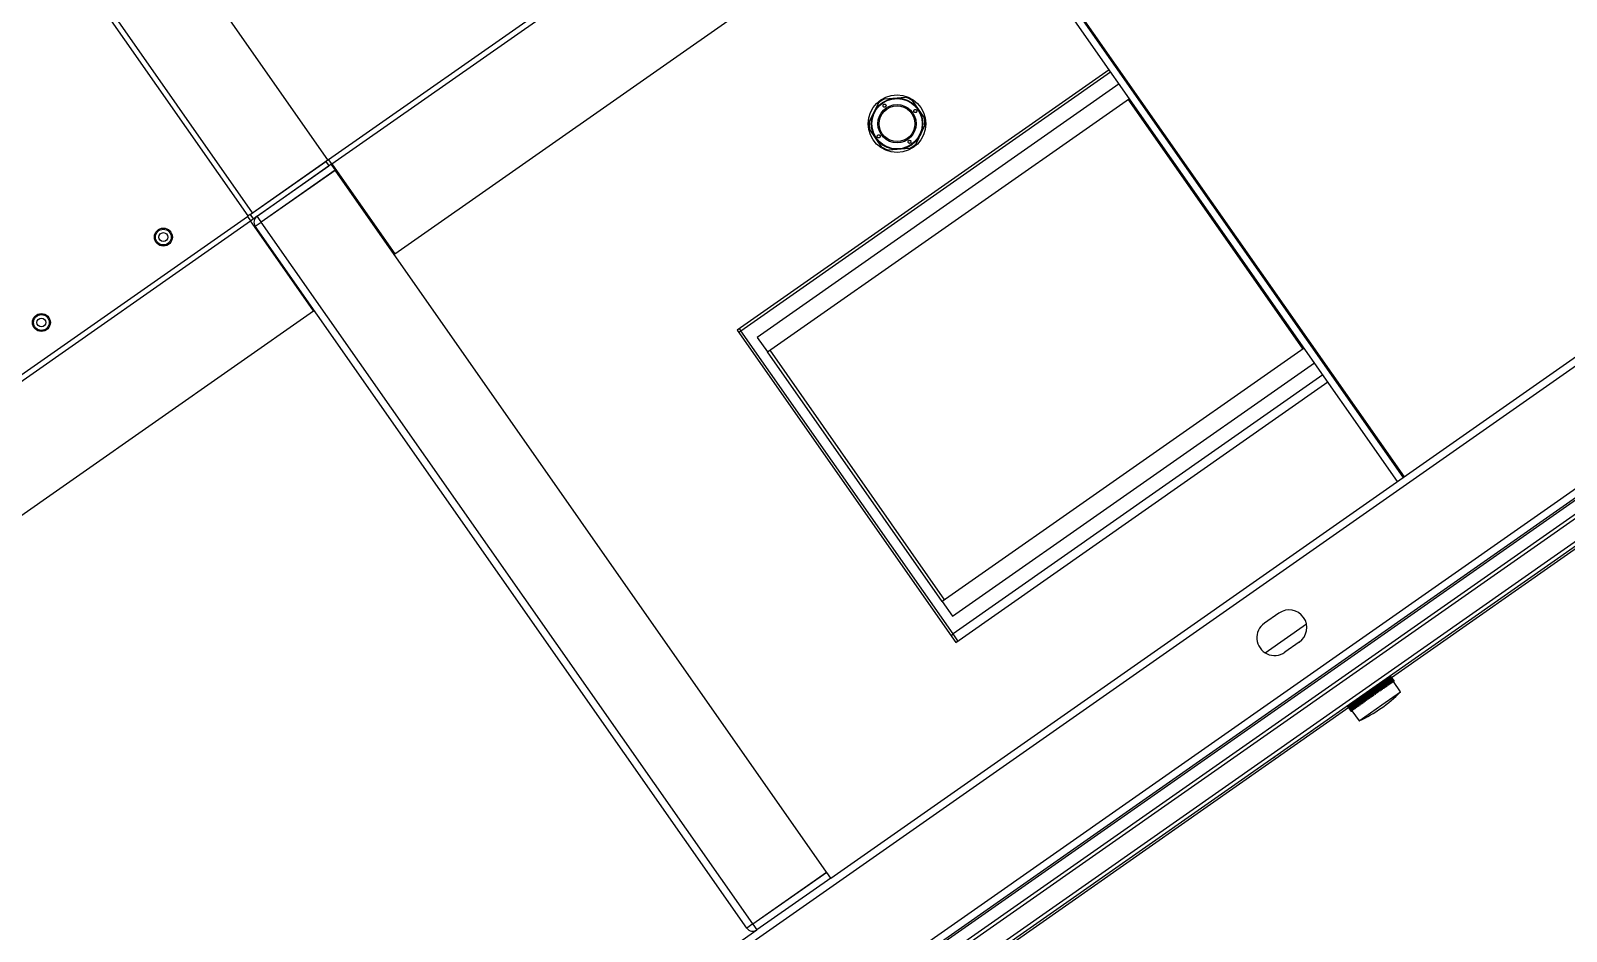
# Model space of a CAD drawing. Header units: millimetres. Extents: x 152904052 to 153933663, y 538271515 to 539240469.
# Drawn here: x 153353974 to 153354841, y 538947011 to 538947519 of the extents above; entities that cross this region are included whole.
import ezdxf

# ---------------------------------------------------------------- set-up
doc = ezdxf.new("R2010")
doc.units = ezdxf.units.MM
doc.layers.add('POWR', color=5, linetype='Continuous')

msp = doc.modelspace()

# ---------------------------------------------------------------- linework, layer by layer
at = {"layer": 'POWR', "color": 7}
for p, q in [((153354142.52, 538947446.5), (153354987.07, 538948037.86)), ((153354144.3, 538947443.96), (153354988.84, 538948035.32)), ((153354179.8, 538947393.26), (153355024.35, 538947984.61)), ((153354142.11, 538947446.22), (153353955.35, 538947712.93)), ((153354097.06, 538947414.67), (153353910.34, 538947681.32)), ((153354099.6, 538947416.45), (153353912.84, 538947683.16)), ((153353507.84, 538946393.29), (153355303.42, 538947650.57)), ((153354425.8, 538947041.06), (153355271.58, 538947633.28)), ((153354748.75, 538947267.2), (153354502.34, 538947619.1)), ((153354502.75, 538947619.39), (153354749.16, 538947267.48)), ((153354745.48, 538947264.9), (153354499.07, 538947616.81)), ((153353557.62, 538946358.81), (153355318.79, 538947592)), ((153354449.56, 538946969.13), (153355341.21, 538947593.61)), ((153354450.71, 538946967.49), (153355342.36, 538947591.98)), ((153353559.97, 538946355.45), (153355321.15, 538947588.64)), ((153355350.83, 538947584.6), (153354454.75, 538946957.01)), ((153355317.74, 538947584.79), (153354467.87, 538946989.7)), ((153355350.32, 538947581.68), (153354457.67, 538946956.5)), ((153355259.03, 538947516.08), (153354742.13, 538947154.15)), ((153354582.87, 538947497.13), (153354373.04, 538947350.21)), ((153354374.99, 538947349.87), (153354583.67, 538947495.98)), ((153354588.49, 538947489.1), (153354384.31, 538947346.14)), ((153354390.05, 538947337.95), (153354594.22, 538947480.91)), ((153354456.03, 538947480.62), (153354467.95, 538947481.58)), ((153354471.69, 538947479.81), (153354478.48, 538947469.96)), ((153354692.18, 538947339.53), (153354593.53, 538947480.42)), ((153354447.49, 538947467.47), (153354452.62, 538947478.27)), ((153354454.61, 538947453.5), (153354447.82, 538947463.34)), ((153354478.81, 538947465.83), (153354473.68, 538947455.03)), ((153354470.27, 538947452.68), (153354458.35, 538947451.72)), ((153354098.29, 538947415.53), (153354140.88, 538947445.36)), ((153354099.6, 538947416.45), (153354142.11, 538947446.22)), ((153354140.88, 538947445.36), (153354142.6, 538947442.9)), ((153354142.11, 538947446.22), (153354142.52, 538947446.5)), ((153354144.3, 538947443.96), (153354142.52, 538947446.5)), ((153354143.83, 538947443.76), (153354144.24, 538947444.04)), ((153354144.3, 538947443.96), (153354179.8, 538947393.26)), ((153354100.01, 538947413.07), (153354142.6, 538947442.9)), ((153354102.14, 538947414.56), (153354143.83, 538947443.76)), ((153354104.43, 538947411.29), (153354146.13, 538947440.48)), ((153354146.18, 538947440.4), (153354104.49, 538947411.2)), ((153354143.83, 538947443.76), (153354146.13, 538947440.48)), ((153354423.45, 538947044.42), (153354146.18, 538947440.4)), ((153354121.85, 538947423.36), (153354121.8, 538947423.45)), ((153354121.96, 538947423.56), (153354122.02, 538947423.48)), ((153354123.6, 538947424.71), (153354123.66, 538947424.63)), ((153354125.29, 538947425.77), (153354125.24, 538947425.86)), ((153354125.4, 538947425.97), (153354125.46, 538947425.89)), ((153353252.1, 538946823.02), (153354096.65, 538947414.38)), ((153353253.88, 538946820.49), (153354098.43, 538947411.84)), ((153354096.65, 538947414.38), (153354097.06, 538947414.67)), ((153354096.65, 538947414.38), (153354098.43, 538947411.84)), ((153354098.29, 538947415.53), (153354097.06, 538947414.67)), ((153354098.29, 538947415.53), (153354100.01, 538947413.07)), ((153354098.37, 538947411.92), (153354100.01, 538947413.07)), ((153354133.93, 538947361.14), (153354098.43, 538947411.84)), ((153354101.13, 538947408.85), (153354104.49, 538947411.2)), ((153354104.43, 538947411.29), (153354102.14, 538947414.56)), ((153354381.76, 538947015.23), (153354104.49, 538947411.2)), ((153354378.4, 538947012.87), (153354101.13, 538947408.85)), ((153353289.38, 538946769.78), (153354133.93, 538947361.14)), ((153354373.04, 538947350.21), (153354496.36, 538947174.09)), ((153354373.84, 538947349.06), (153354374.99, 538947349.87)), ((153354374.19, 538947351.01), (153354374.99, 538947349.87)), ((153354494.75, 538947178.83), (153354374.99, 538947349.87)), ((153354384.31, 538947346.14), (153354390.05, 538947337.95)), ((153354692.88, 538947340.02), (153354488.71, 538947197.05)), ((153354488.71, 538947197.05), (153354390.05, 538947337.95)), ((153354391.36, 538947338.87), (153354490.02, 538947197.97)), ((153354494.44, 538947188.86), (153354698.61, 538947331.83)), ((153354703.43, 538947324.94), (153354494.75, 538947178.83)), ((153354496.36, 538947174.09), (153354706.19, 538947321.01)), ((153354819.66, 538947209.9), (153354819.6, 538947209.98)), ((153354824.27, 538947213.13), (153354824.21, 538947213.21)), ((153354825.75, 538947214.16), (153354825.69, 538947214.24)), ((153354826.8, 538947214.9), (153354826.74, 538947214.98)), ((153354828.82, 538947216.31), (153354828.76, 538947216.4)), ((153354809.11, 538947202.51), (153354809.05, 538947202.59)), ((153354811.95, 538947204.5), (153354811.89, 538947204.58)), ((153354488.71, 538947197.05), (153354494.44, 538947188.86)), ((153354799.77, 538947195.97), (153354799.72, 538947196.06)), ((153354801.89, 538947197.45), (153354801.83, 538947197.53)), ((153354803.49, 538947198.57), (153354803.43, 538947198.65)), ((153354804.72, 538947199.44), (153354804.66, 538947199.52)), ((153354805.78, 538947200.18), (153354805.72, 538947200.26)), ((153354806.83, 538947200.92), (153354806.78, 538947201)), ((153354678.58, 538947190.59), (153354670.39, 538947184.86)), ((153354670.84, 538947168.18), (153354694.1, 538947184.46)), ((153354787.03, 538947187.05), (153354786.97, 538947187.13)), ((153354794.17, 538947192.05), (153354794.12, 538947192.13)), ((153354493.61, 538947178.02), (153354494.75, 538947178.83)), ((153354497.51, 538947174.89), (153354494.75, 538947178.83)), ((153354772.08, 538947176.58), (153354772.02, 538947176.66)), ((153354773.18, 538947177.35), (153354773.13, 538947177.43)), ((153354779.89, 538947182.05), (153354779.83, 538947182.13)), ((153354690.05, 538947174.21), (153354681.86, 538947168.48)), ((153354761.11, 538947168.89), (153354761.05, 538947168.97)), ((153354762.21, 538947169.66), (153354762.15, 538947169.75)), ((153354763.18, 538947170.34), (153354763.12, 538947170.42)), ((153354764.87, 538947171.53), (153354764.82, 538947171.61)), ((153354766.09, 538947172.38), (153354766.03, 538947172.46)), ((153354767.15, 538947173.12), (153354767.09, 538947173.2)), ((153354768.2, 538947173.86), (153354768.14, 538947173.94)), ((153354747.26, 538947159.19), (153354747.2, 538947159.28)), ((153354749.53, 538947160.79), (153354749.48, 538947160.87)), ((153354751.23, 538947161.97), (153354751.17, 538947162.06)), ((153354752.2, 538947162.65), (153354752.14, 538947162.73)), ((153354753.3, 538947163.42), (153354753.24, 538947163.51)), ((153354754.4, 538947164.2), (153354754.35, 538947164.28)), ((153354735.36, 538947146.47), (153354733.27, 538947149.52)), ((153354733.31, 538947149.55), (153354735.44, 538947146.52)), ((153354735.63, 538947146.65), (153354733.51, 538947149.68)), ((153354736.13, 538947147), (153354734.05, 538947150.06)), ((153354734.1, 538947150.1), (153354736.22, 538947147.07)), ((153354736.41, 538947147.2), (153354734.29, 538947150.23)), ((153354734.7, 538947150.4), (153354734.64, 538947150.48)), ((153354736.88, 538947147.53), (153354734.8, 538947150.59)), ((153354734.86, 538947150.63), (153354736.98, 538947147.6)), ((153354737.16, 538947147.73), (153354735.04, 538947150.76)), ((153354737.6, 538947148.03), (153354735.53, 538947151.1)), ((153354735.59, 538947151.14), (153354737.72, 538947148.11)), ((153354735.77, 538947151.27), (153354737.89, 538947148.24)), ((153354738.28, 538947148.51), (153354736.22, 538947151.59)), ((153354736.3, 538947151.64), (153354738.42, 538947148.61)), ((153354736.46, 538947151.75), (153354738.58, 538947148.72)), ((153354738.94, 538947148.97), (153354736.89, 538947152.05)), ((153354736.97, 538947152.11), (153354739.09, 538947149.08)), ((153354737.12, 538947152.22), (153354739.25, 538947149.19)), ((153354739.56, 538947149.41), (153354737.51, 538947152.49)), ((153354737.6, 538947152.55), (153354739.72, 538947149.52)), ((153354739.87, 538947149.62), (153354737.75, 538947152.65)), ((153354740.14, 538947149.81), (153354738.1, 538947152.9)), ((153354738.19, 538947152.96), (153354740.31, 538947149.93)), ((153354738.33, 538947153.06), (153354740.45, 538947150.03)), ((153354740.68, 538947150.19), (153354738.64, 538947153.28)), ((153354738.74, 538947153.35), (153354740.86, 538947150.32)), ((153354740.99, 538947150.41), (153354738.87, 538947153.44)), ((153354741.18, 538947150.54), (153354739.14, 538947153.63)), ((153354739.24, 538947153.7), (153354741.36, 538947150.67)), ((153354739.36, 538947153.78), (153354741.48, 538947150.75)), ((153354739.72, 538947149.52), (153354739.56, 538947149.41)), ((153354741.62, 538947150.85), (153354739.59, 538947153.95)), ((153354739.7, 538947154.02), (153354741.82, 538947150.99)), ((153354739.72, 538947149.52), (153354739.87, 538947149.62)), ((153354741.92, 538947151.06), (153354739.8, 538947154.09)), ((153354742.02, 538947151.13), (153354739.99, 538947154.23)), ((153354740.1, 538947154.3), (153354742.22, 538947151.27)), ((153354740.31, 538947149.93), (153354740.14, 538947149.81)), ((153354740.19, 538947154.37), (153354742.32, 538947151.34)), ((153354740.45, 538947150.03), (153354740.31, 538947149.93)), ((153354742.37, 538947151.37), (153354740.39, 538947154.39)), ((153354740.45, 538947154.55), (153354742.58, 538947151.52)), ((153354742.65, 538947151.57), (153354740.53, 538947154.6)), ((153354742.66, 538947151.58), (153354740.64, 538947154.68)), ((153354740.86, 538947150.32), (153354740.68, 538947150.19)), ((153354740.75, 538947154.76), (153354742.88, 538947151.73)), ((153354740.82, 538947154.8), (153354742.94, 538947151.77)), ((153354740.86, 538947150.32), (153354740.99, 538947150.41)), ((153354742.05, 538947153.04), (153354740.88, 538947154.85)), ((153354741, 538947154.93), (153354743.12, 538947151.9)), ((153354741.05, 538947154.96), (153354743.17, 538947151.93)), ((153354741.35, 538947154.53), (153354741.06, 538947154.98)), ((153354741.18, 538947155.06), (153354743.3, 538947152.03)), ((153354741.36, 538947150.67), (153354741.18, 538947150.54)), ((153354743.34, 538947152.05), (153354741.22, 538947155.09)), ((153354741.31, 538947155.15), (153354743.43, 538947152.12)), ((153354743.46, 538947152.13), (153354741.33, 538947155.17)), ((153354741.48, 538947150.75), (153354741.36, 538947150.67)), ((153354741.38, 538947155.2), (153354743.5, 538947152.17)), ((153354741.39, 538947155.21), (153354743.52, 538947152.18)), ((153354741.39, 538947155.21), (153354743.51, 538947152.18)), ((153354743.51, 538947152.17), (153354741.39, 538947155.2)), ((153354741.82, 538947150.99), (153354741.62, 538947150.85)), ((153354741.82, 538947150.99), (153354741.92, 538947151.06)), ((153354742.22, 538947151.27), (153354742.02, 538947151.13)), ((153354742.32, 538947151.34), (153354742.22, 538947151.27)), ((153354742.32, 538947155.74), (153354742.27, 538947155.82)), ((153354742.58, 538947151.52), (153354742.37, 538947151.37)), ((153354742.58, 538947151.52), (153354742.65, 538947151.57)), ((153354742.88, 538947151.73), (153354742.66, 538947151.58)), ((153354742.94, 538947151.77), (153354742.88, 538947151.73)), ((153354743.12, 538947151.9), (153354742.94, 538947151.77)), ((153354743.17, 538947151.93), (153354743.12, 538947151.9)), ((153354743.3, 538947152.03), (153354743.17, 538947151.93)), ((153354743.29, 538947156.41), (153354743.23, 538947156.5)), ((153354747.12, 538947146.12), (153354743.29, 538947152.02)), ((153354743.3, 538947152.03), (153354743.34, 538947152.05)), ((153354743.43, 538947152.12), (153354743.34, 538947152.05)), ((153354743.43, 538947152.12), (153354743.46, 538947152.13)), ((153354743.5, 538947152.17), (153354743.46, 538947152.13)), ((153354743.5, 538947152.17), (153354743.51, 538947152.17)), ((153354743.52, 538947152.18), (153354743.51, 538947152.18)), ((153354743.51, 538947152.18), (153354743.51, 538947152.17)), ((153354744.99, 538947157.6), (153354744.93, 538947157.68)), ((153354720.87, 538947140.83), (153354722.99, 538947137.8)), ((153354723.14, 538947137.91), (153354721.02, 538947140.94)), ((153354721.1, 538947141), (153354723.3, 538947138.02)), ((153354721.49, 538947141.27), (153354723.61, 538947138.24)), ((153354723.77, 538947138.34), (153354721.64, 538947141.38)), ((153354721.72, 538947141.43), (153354723.91, 538947138.45)), ((153354722.14, 538947141.73), (153354724.26, 538947138.69)), ((153354724.43, 538947138.81), (153354722.31, 538947141.84)), ((153354722.38, 538947141.89), (153354724.57, 538947138.9)), ((153354722.83, 538947142.21), (153354724.96, 538947139.18)), ((153354723.01, 538947142.33), (153354725.13, 538947139.3)), ((153354723.07, 538947142.38), (153354725.25, 538947139.38)), ((153354723.46, 538947142.52), (153354723.4, 538947142.61)), ((153354723.55, 538947142.71), (153354725.68, 538947139.68)), ((153354725.86, 538947139.81), (153354723.73, 538947142.84)), ((153354723.79, 538947142.88), (153354725.97, 538947139.89)), ((153354724.3, 538947143.24), (153354726.43, 538947140.21)), ((153354724.49, 538947143.37), (153354726.61, 538947140.34)), ((153354724.54, 538947143.41), (153354726.71, 538947140.41)), ((153354725.08, 538947143.78), (153354727.2, 538947140.75)), ((153354725.29, 538947143.8), (153354725.23, 538947143.89)), ((153354725.27, 538947143.92), (153354727.39, 538947140.89)), ((153354725.31, 538947143.95), (153354727.47, 538947140.94)), ((153354725.88, 538947144.34), (153354728, 538947141.31)), ((153354728.19, 538947141.45), (153354726.07, 538947144.48)), ((153354726.11, 538947144.5), (153354728.26, 538947141.49)), ((153354726.69, 538947144.91), (153354728.81, 538947141.88)), ((153354729.01, 538947142.02), (153354726.89, 538947145.05)), ((153354726.91, 538947145.07), (153354729.06, 538947142.05)), ((153354727.39, 538947140.89), (153354727.2, 538947140.75)), ((153354727.39, 538947140.89), (153354727.47, 538947140.94)), ((153354727.56, 538947145.4), (153354727.5, 538947145.48)), ((153354727.51, 538947145.49), (153354729.64, 538947142.46)), ((153354727.72, 538947145.63), (153354729.84, 538947142.6)), ((153354727.73, 538947145.64), (153354729.87, 538947142.62)), ((153354728, 538947141.31), (153354728.19, 538947141.45)), ((153354728.26, 538947141.49), (153354728.19, 538947141.45)), ((153354728.35, 538947146.07), (153354730.47, 538947143.04)), ((153354728.55, 538947146.21), (153354730.67, 538947143.18)), ((153354728.56, 538947146.22), (153354730.69, 538947143.2)), ((153354728.81, 538947141.88), (153354729.01, 538947142.02)), ((153354729.06, 538947142.05), (153354729.01, 538947142.02)), ((153354729.19, 538947146.66), (153354731.31, 538947143.63)), ((153354729.39, 538947146.8), (153354729.39, 538947146.8)), ((153354729.39, 538947146.8), (153354731.52, 538947143.77)), ((153354731.51, 538947143.77), (153354729.39, 538947146.8)), ((153354729.84, 538947142.6), (153354729.64, 538947142.46)), ((153354729.83, 538947146.99), (153354729.77, 538947147.07)), ((153354729.84, 538947142.6), (153354729.87, 538947142.62)), ((153354730.03, 538947147.25), (153354730.02, 538947147.24)), ((153354732.14, 538947144.21), (153354730.02, 538947147.24)), ((153354730.03, 538947147.25), (153354732.15, 538947144.22)), ((153354732.35, 538947144.36), (153354730.23, 538947147.39)), ((153354730.67, 538947143.18), (153354730.47, 538947143.04)), ((153354730.67, 538947143.18), (153354730.69, 538947143.2)), ((153354732.96, 538947144.78), (153354730.85, 538947147.82)), ((153354730.86, 538947147.83), (153354732.99, 538947144.8)), ((153354733.19, 538947144.95), (153354731.07, 538947147.98)), ((153354731.31, 538947143.63), (153354731.51, 538947143.77)), ((153354731.51, 538947143.77), (153354731.52, 538947143.77)), ((153354733.77, 538947145.35), (153354731.67, 538947148.4)), ((153354731.69, 538947148.41), (153354733.82, 538947145.38)), ((153354731.89, 538947148.56), (153354734.02, 538947145.52)), ((153354732.15, 538947144.22), (153354732.14, 538947144.21)), ((153354732.15, 538947144.22), (153354732.35, 538947144.36)), ((153354734.57, 538947145.91), (153354732.48, 538947148.96)), ((153354732.51, 538947148.99), (153354734.63, 538947145.96)), ((153354734.83, 538947146.1), (153354732.71, 538947149.13)), ((153354732.99, 538947144.8), (153354732.96, 538947144.78)), ((153354732.99, 538947144.8), (153354733.19, 538947144.95)), ((153354733.82, 538947145.38), (153354733.77, 538947145.35)), ((153354734.02, 538947145.52), (153354733.82, 538947145.38)), ((153354734.63, 538947145.96), (153354734.57, 538947145.91)), ((153354734.63, 538947145.96), (153354734.83, 538947146.1)), ((153354735.44, 538947146.52), (153354735.36, 538947146.47)), ((153354735.44, 538947146.52), (153354735.63, 538947146.65)), ((153354736.22, 538947147.07), (153354736.13, 538947147)), ((153354736.22, 538947147.07), (153354736.41, 538947147.2)), ((153354736.66, 538947138.79), (153354747.12, 538947146.12)), ((153354736.98, 538947147.6), (153354736.88, 538947147.53)), ((153354736.98, 538947147.6), (153354737.16, 538947147.73)), ((153354737.72, 538947148.11), (153354737.6, 538947148.03)), ((153354737.89, 538947148.24), (153354737.72, 538947148.11)), ((153354738.42, 538947148.61), (153354738.28, 538947148.51)), ((153354738.58, 538947148.72), (153354738.42, 538947148.61)), ((153354739.09, 538947149.08), (153354738.94, 538947148.97)), ((153354739.25, 538947149.19), (153354739.09, 538947149.08)), ((153354718.05, 538947137.29), (153354477.88, 538946969.12)), ((153354709.68, 538947132.87), (153354709.62, 538947132.96)), ((153354711.59, 538947134.21), (153354711.53, 538947134.29)), ((153354719.44, 538947135.32), (153354717.32, 538947138.35)), ((153354717.32, 538947138.34), (153354719.44, 538947135.31)), ((153354717.32, 538947138.34), (153354719.44, 538947135.31)), ((153354717.36, 538947138.38), (153354719.49, 538947135.35)), ((153354719.51, 538947135.36), (153354717.38, 538947138.39)), ((153354717.47, 538947138.45), (153354719.59, 538947135.42)), ((153354719.63, 538947135.45), (153354717.5, 538947138.48)), ((153354717.62, 538947138.56), (153354717.79, 538947138.33)), ((153354717.63, 538947138.57), (153354719.75, 538947135.54)), ((153354717.68, 538947138.6), (153354719.8, 538947135.57)), ((153354717.8, 538947138.68), (153354718.94, 538947137.16)), ((153354717.85, 538947138.72), (153354719.97, 538947135.69)), ((153354720.04, 538947135.73), (153354717.91, 538947138.76)), ((153354718.03, 538947138.85), (153354720.18, 538947135.99)), ((153354718.13, 538947138.91), (153354720.25, 538947135.88)), ((153354720.33, 538947135.94), (153354718.2, 538947138.97)), ((153354718.32, 538947139.05), (153354720.54, 538947136.09)), ((153354718.46, 538947139.15), (153354720.58, 538947136.12)), ((153354720.67, 538947136.18), (153354718.55, 538947139.21)), ((153354718.66, 538947139.29), (153354720.88, 538947136.32)), ((153354718.84, 538947139.42), (153354720.97, 538947136.38)), ((153354721.07, 538947136.46), (153354718.95, 538947139.49)), ((153354719.05, 538947139.56), (153354721.27, 538947136.59)), ((153354719.28, 538947139.72), (153354721.4, 538947136.69)), ((153354721.52, 538947136.77), (153354719.39, 538947139.8)), ((153354719.44, 538947135.32), (153354719.49, 538947135.35)), ((153354719.44, 538947135.31), (153354719.44, 538947135.32)), ((153354719.49, 538947135.35), (153354719.51, 538947135.36)), ((153354719.5, 538947139.87), (153354721.71, 538947136.9)), ((153354719.51, 538947135.36), (153354719.59, 538947135.42)), ((153354719.59, 538947135.42), (153354719.63, 538947135.45)), ((153354719.75, 538947135.54), (153354719.63, 538947135.45)), ((153354719.66, 538947135.47), (153354723.9, 538947129.85)), ((153354719.8, 538947135.57), (153354719.75, 538947135.54)), ((153354719.76, 538947140.06), (153354721.89, 538947137.03)), ((153354719.8, 538947135.57), (153354719.97, 538947135.69)), ((153354722.01, 538947137.12), (153354719.89, 538947140.15)), ((153354719.97, 538947135.69), (153354720.04, 538947135.73)), ((153354719.99, 538947140.21), (153354722.19, 538947137.24)), ((153354720.25, 538947135.88), (153354720.04, 538947135.73)), ((153354720.25, 538947135.88), (153354720.33, 538947135.94)), ((153354720.3, 538947140.43), (153354722.42, 538947137.4)), ((153354720.33, 538947135.94), (153354720.54, 538947136.09)), ((153354720.42, 538947140.39), (153354720.36, 538947140.48)), ((153354722.55, 538947137.5), (153354720.43, 538947140.53)), ((153354720.52, 538947140.59), (153354722.72, 538947137.62)), ((153354720.58, 538947136.12), (153354720.67, 538947136.18)), ((153354720.88, 538947136.32), (153354720.67, 538947136.18)), ((153354720.97, 538947136.38), (153354721.07, 538947136.46)), ((153354721.07, 538947136.46), (153354721.27, 538947136.59)), ((153354721.4, 538947136.69), (153354721.52, 538947136.77)), ((153354721.52, 538947136.77), (153354721.71, 538947136.9)), ((153354721.89, 538947137.03), (153354722.01, 538947137.12)), ((153354722.19, 538947137.24), (153354722.01, 538947137.12)), ((153354722.42, 538947137.4), (153354722.55, 538947137.5)), ((153354722.72, 538947137.62), (153354722.55, 538947137.5)), ((153354722.99, 538947137.8), (153354723.14, 538947137.91)), ((153354723.14, 538947137.91), (153354723.3, 538947138.02)), ((153354723.61, 538947138.24), (153354723.77, 538947138.34)), ((153354723.77, 538947138.34), (153354723.91, 538947138.45)), ((153354723.9, 538947129.85), (153354736.66, 538947138.79)), ((153354724.26, 538947138.69), (153354724.43, 538947138.81)), ((153354724.43, 538947138.81), (153354724.57, 538947138.9)), ((153354725.13, 538947139.3), (153354724.96, 538947139.18)), ((153354725.25, 538947139.38), (153354725.13, 538947139.3)), ((153354725.68, 538947139.68), (153354725.86, 538947139.81)), ((153354725.97, 538947139.89), (153354725.86, 538947139.81)), ((153354726.61, 538947140.34), (153354726.43, 538947140.21)), ((153354726.61, 538947140.34), (153354726.71, 538947140.41)), ((153354696.81, 538947123.86), (153354695.71, 538947123.09)), ((153354696.81, 538947123.86), (153354696.75, 538947123.94)), ((153354698.21, 538947124.84), (153354696.81, 538947123.86)), ((153354698.21, 538947124.84), (153354698.15, 538947124.92)), ((153354698.23, 538947124.86), (153354698.17, 538947124.94)), ((153354699.29, 538947125.6), (153354698.23, 538947124.86)), ((153354699.29, 538947125.6), (153354699.23, 538947125.68)), ((153354699.98, 538947126.08), (153354699.29, 538947125.6)), ((153354699.98, 538947126.08), (153354699.92, 538947126.16)), ((153354700.2, 538947126.24), (153354699.98, 538947126.08)), ((153354703.39, 538947128.47), (153354703.33, 538947128.55)), ((153354705.13, 538947129.69), (153354705.08, 538947129.77)), ((153354707.41, 538947131.28), (153354707.35, 538947131.36)), ((153354684.56, 538947115.28), (153354684.5, 538947115.36)), ((153354688.66, 538947118.15), (153354688.6, 538947118.24)), ((153354688.82, 538947118.27), (153354688.76, 538947118.35)), ((153354689.88, 538947119.01), (153354689.82, 538947119.09)), ((153354690.93, 538947119.75), (153354690.88, 538947119.83)), ((153354692.76, 538947121.02), (153354692.7, 538947121.11)), ((153354695.8, 538947123.16), (153354695.75, 538947123.24)), ((153354671.17, 538947105.9), (153354671.11, 538947105.99)), ((153354674.86, 538947108.49), (153354674.8, 538947108.57)), ((153354676.45, 538947109.6), (153354675, 538947108.59)), ((153354676.45, 538947109.6), (153354676.4, 538947109.69)), ((153354677.01, 538947109.99), (153354676.95, 538947110.07)), ((153354678.48, 538947111.03), (153354677.01, 538947109.99)), ((153354678.48, 538947111.03), (153354678.43, 538947111.11)), ((153354679.11, 538947111.47), (153354678.48, 538947111.03)), ((153354679.26, 538947111.57), (153354679.2, 538947111.65)), ((153354680.46, 538947112.41), (153354680.4, 538947112.49)), ((153354681.52, 538947113.15), (153354681.46, 538947113.23)), ((153354660.58, 538947098.48), (153354660.52, 538947098.57)), ((153354666.62, 538947102.72), (153354666.57, 538947102.8)), ((153354667.84, 538947103.57), (153354667.78, 538947103.65)), ((153354668.9, 538947104.31), (153354668.84, 538947104.39)), ((153354669.95, 538947105.05), (153354669.9, 538947105.13)), ((153354648.33, 538947089.9), (153354648.27, 538947089.99)), ((153354652.43, 538947092.78), (153354652.37, 538947092.86)), ((153354653.36, 538947093.43), (153354653.3, 538947093.51)), ((153354635.09, 538947080.63), (153354635.03, 538947080.72)), ((153354641.18, 538947084.9), (153354641.13, 538947084.98)), ((153354623.85, 538947072.76), (153354623.79, 538947072.84)), ((153354627.95, 538947075.63), (153354627.89, 538947075.71)), ((153354629, 538947076.37), (153354628.95, 538947076.45)), ((153354632.05, 538947078.5), (153354631.99, 538947078.59)), ((153354609.46, 538947062.68), (153354609.4, 538947062.76)), ((153354612.5, 538947064.81), (153354612.44, 538947064.9)), ((153354614.02, 538947065.88), (153354613.96, 538947065.96)), ((153354615.54, 538947066.94), (153354615.49, 538947067.03)), ((153354620.81, 538947070.63), (153354620.75, 538947070.71)), ((153354601.26, 538947056.94), (153354601.2, 538947057.02)), ((153354602.78, 538947058.01), (153354602.72, 538947058.09)), ((153354604.3, 538947059.07), (153354604.24, 538947059.15)), ((153354607.34, 538947061.2), (153354607.29, 538947061.28)), ((153354608.4, 538947061.94), (153354608.34, 538947062.02)), ((153354588.18, 538947047.78), (153354588.12, 538947047.86)), ((153354592.28, 538947050.65), (153354592.22, 538947050.73)), ((153354595.32, 538947052.78), (153354595.26, 538947052.86)), ((153354381.76, 538947015.23), (153354423.45, 538947044.42)), ((153354423.51, 538947044.34), (153354381.81, 538947015.14)), ((153354425.8, 538947041.06), (153354384.11, 538947011.87)), ((153354425.8, 538947041.06), (153354423.51, 538947044.34)), ((153354572.57, 538947036.85), (153354572.51, 538947036.93)), ((153354575.61, 538947038.98), (153354575.55, 538947039.06)), ((153354400.98, 538947028.57), (153354400.92, 538947028.65)), ((153354402.62, 538947029.71), (153354402.56, 538947029.8)), ((153354402.57, 538947029.8), (153354402.62, 538947029.71)), ((153354402.73, 538947029.91), (153354402.78, 538947029.83)), ((153354564.37, 538947031.1), (153354564.31, 538947031.19)), ((153354568.47, 538947033.97), (153354568.41, 538947034.06)), ((153354570.74, 538947035.57), (153354570.68, 538947035.65)), ((153354399.18, 538947027.3), (153354399.12, 538947027.39)), ((153354399.29, 538947027.5), (153354399.34, 538947027.42)), ((153354548.41, 538947019.92), (153354548.35, 538947020.01)), ((153354549.46, 538947020.66), (153354549.41, 538947020.75)), ((153354552.51, 538947022.8), (153354552.45, 538947022.88)), ((153353534.97, 538946417.3), (153354384.11, 538947011.87)), ((153354381.76, 538947015.23), (153354378.4, 538947012.87)), ((153354381.81, 538947015.14), (153354384.11, 538947011.87)), ((153354541.26, 538947014.92), (153354541.21, 538947015)), ((153354544.31, 538947017.05), (153354544.25, 538947017.14)), ((153354547.35, 538947019.18), (153354547.29, 538947019.27))]:
    msp.add_line(p, q, dxfattribs=at)
for centre, radius in [((153354463.15, 538947466.65), 16.25), ((153354463.15, 538947466.65), 14.5), ((153354463.15, 538947466.65), 14.21), ((153354463.15, 538947466.65), 10.79), ((153354463.15, 538947466.65), 10.09), ((153354049.28, 538947402.7), 5.06), ((153354049.28, 538947402.7), 4.44), ((153354049.28, 538947402.7), 2.5), ((153353980.47, 538947354.52), 5.06), ((153353980.47, 538947354.52), 4.44), ((153353980.47, 538947354.52), 2.5)]:
    msp.add_circle(centre, radius, dxfattribs=at)
for centre, radius, start, end in [((153354463.15, 538947466.65), 15.68, 117.0092, 132.18946), ((153354463.15, 538947466.65), 15.68, 57.0092, 72.18946), ((153354463.15, 538947466.65), 15.68, 357.00919, 12.18945), ((153354463.15, 538947466.65), 15.68, 177.00919, 192.18945), ((153354463.15, 538947466.65), 15.68, 237.0092, 252.18946), ((153354463.15, 538947466.65), 15.68, 297.0092, 312.18946), ((153354104.49, 538947411.2), 4.1, 124.99999, 214.99999), ((153354104.49, 538947411.2), 0.1, 124.99999, 214.99999), ((153354676.13, 538947176.67), 10, 124.99999, 304.99999), ((153354684.32, 538947182.4), 10, 304.99999, 124.99999), ((153354690.35, 538947202.47), 80, 305.00603, 315.21239), ((153354690.35, 538947202.47), 80, 294.79969, 305.00603), ((153354381.76, 538947015.23), 4.1, 214.99999, 304.99999), ((153354381.76, 538947015.23), 0.1, 214.99999, 304.99999)]:
    msp.add_arc(centre, radius, start, end, dxfattribs=at)
for points, knots in [([(153354456.11, 538947476.01), (153354456.18, 538947476.02), (153354456.33, 538947476.03), (153354456.55, 538947476.14), (153354456.73, 538947476.28), (153354456.87, 538947476.47), (153354456.96, 538947476.71), (153354456.97, 538947477.03), (153354456.84, 538947477.35), (153354456.58, 538947477.59), (153354456.27, 538947477.71), (153354456, 538947477.73), (153354455.77, 538947477.67), (153354455.57, 538947477.56), (153354455.42, 538947477.4), (153354455.31, 538947477.21), (153354455.24, 538947476.93), (153354455.27, 538947476.6), (153354455.44, 538947476.28), (153354455.72, 538947476.05), (153354455.99, 538947476.02), (153354456.11, 538947476.01)], [0, 0, 0, 0, 0.037655, 0.075529, 0.109622, 0.142408, 0.18759, 0.24856, 0.329431, 0.41155, 0.474655, 0.51947, 0.554483, 0.589706, 0.620506, 0.652427, 0.702904, 0.774298, 0.847915, 0.935622, 1, 1, 1, 1]), ([(153354473.11, 538947473.01), (153354473.2, 538947472.97), (153354473.42, 538947472.89), (153354473.76, 538947472.93), (153354474.08, 538947473.11), (153354474.3, 538947473.42), (153354474.37, 538947473.74), (153354474.35, 538947473.99), (153354474.27, 538947474.21), (153354474.14, 538947474.38), (153354473.97, 538947474.53), (153354473.73, 538947474.63), (153354473.4, 538947474.66), (153354473.05, 538947474.56), (153354472.78, 538947474.33), (153354472.64, 538947474.04), (153354472.61, 538947473.76), (153354472.66, 538947473.51), (153354472.78, 538947473.29), (153354472.94, 538947473.11), (153354473.05, 538947473.04), (153354473.11, 538947473.01)], [0, 0, 0, 0, 0.0522296, 0.1192148, 0.2044654, 0.2903646, 0.3432844, 0.3835814, 0.4161898, 0.448914, 0.4793535, 0.5214007, 0.5803525, 0.661164, 0.7433981, 0.8083834, 0.8562705, 0.8942785, 0.9325084, 0.9658413, 1, 1, 1, 1]), ([(153354452.45, 538947458.72), (153354452.57, 538947458.69), (153354452.84, 538947458.62), (153354453.2, 538947458.72), (153354453.49, 538947458.94), (153354453.65, 538947459.22), (153354453.69, 538947459.5), (153354453.64, 538947459.76), (153354453.54, 538947459.99), (153354453.38, 538947460.17), (153354453.19, 538947460.31), (153354452.93, 538947460.4), (153354452.61, 538947460.39), (153354452.28, 538947460.24), (153354452.04, 538947459.96), (153354451.94, 538947459.65), (153354451.94, 538947459.38), (153354452, 538947459.15), (153354452.12, 538947458.96), (153354452.28, 538947458.81), (153354452.39, 538947458.75), (153354452.45, 538947458.72)], [0, 0, 0, 0, 0.0672662, 0.1456476, 0.2259598, 0.2945474, 0.3443662, 0.3835245, 0.4229393, 0.4567117, 0.4897052, 0.5361126, 0.5989629, 0.6814487, 0.7649929, 0.8246243, 0.8679071, 0.9020424, 0.9363559, 0.9669475, 1, 1, 1, 1]), ([(153354470.35, 538947455.59), (153354470.41, 538947455.61), (153354470.54, 538947455.64), (153354470.73, 538947455.75), (153354470.87, 538947455.9), (153354470.99, 538947456.09), (153354471.06, 538947456.37), (153354471.02, 538947456.7), (153354470.86, 538947457.02), (153354470.59, 538947457.23), (153354470.28, 538947457.3), (153354470.03, 538947457.28), (153354469.81, 538947457.2), (153354469.62, 538947457.07), (153354469.48, 538947456.91), (153354469.37, 538947456.7), (153354469.31, 538947456.42), (153354469.38, 538947456.1), (153354469.59, 538947455.8), (153354469.89, 538947455.62), (153354470.17, 538947455.57), (153354470.31, 538947455.59), (153354470.35, 538947455.59)], [0, 0, 0, 0, 0.032752, 0.06566, 0.096359, 0.128239, 0.178564, 0.249759, 0.323184, 0.410832, 0.464034, 0.505856, 0.540618, 0.575489, 0.608047, 0.643003, 0.696435, 0.769015, 0.843405, 0.93108, 0.98189, 1, 1, 1, 1])]:
    msp.add_open_spline(points, degree=3, knots=knots, dxfattribs=at)

doc.saveas('drawing.dxf')
